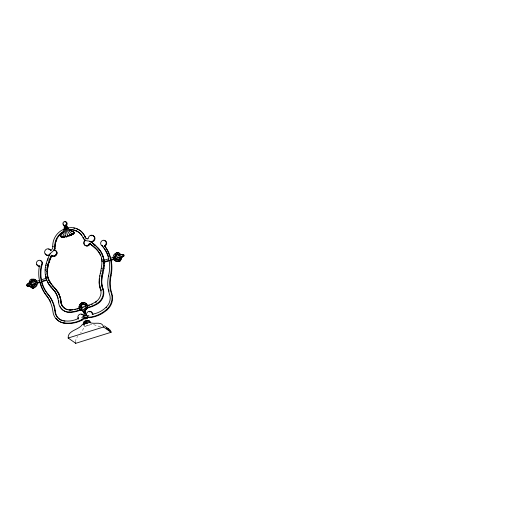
<?xml version="1.0" encoding="UTF-8"?>
<svg xmlns="http://www.w3.org/2000/svg" width="528" height="528" viewBox="0 0 528 528"><rect width="100%" height="100%" fill="white"/><g stroke="black" fill="none" stroke-linecap="round" stroke-linejoin="round"><path stroke-width="0.4" stroke-dasharray="2.64 1.98" d="M75.517 342.032L76.012 339.181L77.616 336.343M100.531 326.832L92.176 324.172L85.028 326.403L80.586 333.049M85.028 326.403L83.688 325.459A3.821 1.168 -12.4 0 0 87.028 325.591A3.821 1.168 -12.4 0 0 90.598 324.205"/><path stroke-width="0.79" d="M63.446 231.238L63.38 231.475A15.906 14.579 -55 0 0 54.701 246.569A6.303 5.775 -55 0 1 53.962 249.731L53.632 250.312A6.303 5.775 -55 0 1 51.797 252.212A7.63 6.989 -55 0 0 50.186 253.691A42.101 38.59 -55 0 0 48.886 256.278L47.414 259.829A42.101 38.59 -55 0 0 46.259 263.485C43.355 272.488 45.896 282.968 53.005 289.318C56.41 293 58.291 297.891 58.641 302.861A11.999 11.002 -55 0 0 69.274 312.048L69.795 312.411A31.442 28.822 -55 0 0 79.801 310.365L81.794 310.22L83.14 310.972M85.602 303.23C81.8 299.983 77.022 306.365 79.9 309.586C81.048 309.956 82.546 309.896 83.107 311.282C86.632 317.282 84.249 308.728 87.397 307.996L88.262 307.725A31.442 28.822 -55 0 0 97.825 303.679A11.999 11.002 -55 0 0 103.31 289.463L102.788 289.1C97.337 275.068 111.052 259.842 97.383 247.546A42.101 38.59 -55 0 0 94.868 245.038L93.522 243.883L95.39 245.408A42.101 38.59 -55 0 1 97.904 247.916C101.257 251.407 103.481 255.968 104.148 260.766M103.31 289.463C99.04 280.5 104.94 271.385 104.32 262.297L103.798 261.928L109.019 260.304L109.54 260.667L104.32 262.297M86.434 303.877L85.912 303.514L87.047 305.633L87.542 305.481A29.159 26.73 -55 0 0 95.944 301.699A10.501 9.623 -55 0 0 100.894 290.512C94.4 276.857 109.382 261.248 96.393 249.282L96.914 249.645M70.323 310.213L69.795 309.85A10.501 9.623 -55 0 1 60.872 302.986C61.453 292.519 51.533 286.869 47.975 278.23C46.042 272.527 46.847 266.284 49.078 260.792C50.279 259.631 50.266 254.021 52.523 255.829A3.115 2.851 -55 0 0 55.955 254.509L56.324 253.783A3.115 2.851 -55 0 0 53.896 249.896L53.896 249.896M47.005 273.808L47.527 274.177L47.48 269.531L48.748 263.591L48.226 263.228M84.968 313.348C83.576 311.309 86.975 308.022 87.047 305.633M85.147 304.946L85.807 305.507L83.681 303.89L81.979 304.135L80.626 305.897L80.652 308.273L83.734 309.725L85.833 306.656L84.876 304.577M29.641 284.242C30.822 282.143 31.251 278.579 34.729 281.153L33.561 280.526M30.492 283.081L31.013 283.45L31.832 281.068L34.082 280.896M118.219 261.004C121.315 260.971 119.843 256.205 123.064 255.922A0.799 0.733 -55 0 0 123.638 254.951A0.799 0.733 -55 0 0 122.74 254.443L120.839 254.555L119.282 253.585A1.993 1.828 -55 0 0 116.424 252.839L114.517 254.021A4.389 4.026 -55 0 0 113.177 257.083L113.639 259.195A4.389 4.026 -55 0 0 118.219 261.004L118.741 261.373C121.836 261.334 120.364 256.575 123.585 256.291A0.799 0.733 -55 0 0 124.159 255.321A0.799 0.733 -55 0 0 123.262 254.806L122.74 254.443M69.128 229.469L69.28 229.64A15.906 14.579 -55 0 1 83.061 237.732A6.303 5.775 -55 0 0 85.008 240.055L85.536 240.365A6.303 5.775 -55 0 0 87.912 240.959A7.63 6.989 -55 0 1 89.925 241.303A3.28 3.01 -55 0 0 94.327 239.105A3.28 3.01 -55 0 0 91.813 235.184A3.28 3.01 -55 0 0 88.282 238.748A3.683 3.379 -55 0 1 84.638 236.313A16.883 15.477 -55 0 0 69.122 227.766L67.782 228.03L68.218 228.287A12.626 11.576 -55 0 1 66.574 225.172L66.053 224.809L65.65 225.133A19.932 18.269 -55 0 0 66.68 227.575L68.046 229.805A19.932 18.269 -55 0 0 71.683 233.501C72.679 234.511 74.356 232.789 73.339 231.785A12.626 11.576 -55 0 1 69.505 229.799L67.696 227.918A12.626 11.576 -55 0 1 66.053 224.809A1.993 1.828 -55 0 0 65.927 221.859A1.993 1.828 -55 0 0 63.109 222.737A1.993 1.828 -55 0 0 64.211 225.383A12.626 11.576 -55 0 1 64.06 229.053L63.254 231.746A12.626 11.576 -55 0 1 60.727 235.712L60.799 236.597L61.981 237.481M73.907 232.287L74.118 233.257L73.59 232.894M29.641 284.255C30.98 284.387 31.627 285.655 32.479 286.367C34.723 285.991 36.524 283.12 34.756 281.213L35.277 281.576L34.208 280.784M83.272 307.382C79.82 310.127 80.824 304.603 83.021 304.26L82.46 303.904M120.41 255.955C118.991 255.902 118.49 254.357 117.5 253.843C114.239 254.318 113.434 259.288 117.018 260.047L115.843 259.42L116.365 259.789M118.021 254.206L115.988 255.367L115.097 257.393L114.589 256.984L119.315 255.506M83.635 316.879A3.076 2.818 -55 0 0 80.104 314.134A3.076 2.818 -55 0 0 78.151 318.589L76.93 319.156A24.737 22.671 -55 0 1 63.208 320.628A11.702 10.725 -55 0 1 54.853 310.735A36.28 33.251 -55 0 0 48.167 294.598A35.02 32.096 -55 0 1 41.851 283.239L40.702 278.012A35.02 32.096 -55 0 1 41.527 264.422A2.937 2.693 -55 0 0 40.181 260.39A2.937 2.693 -55 0 0 36.445 262.786A2.937 2.693 -55 0 0 39.092 265.987L39.428 265.921L39.112 267.749A39.019 35.765 -55 0 0 39.131 278.619L40.28 283.84A39.019 35.765 -55 0 0 46.266 295.423A35.383 32.432 -55 0 1 52.906 311.342A14.494 13.286 -55 0 0 63.697 322.832L64.218 323.202A30.67 28.109 -55 0 0 81.886 320.219A3.076 2.818 -55 0 0 84.025 318.028M29.561 281.84L29.654 281.516A1.993 1.828 -55 0 1 31.838 279.2L33.983 279.121A4.389 4.026 -55 0 1 36.412 281.008L36.881 283.12A4.389 4.026 -55 0 1 33.634 287.371C31.093 289.186 30.122 284.123 27.317 285.767A0.799 0.733 -55 0 1 26.42 285.252A0.799 0.733 -55 0 1 26.987 284.282L28.69 283.279L29.561 281.84L30.083 282.203M120.417 255.961L118.807 259.459L116.497 259.677M49.408 261.697L49.018 262.779L48.497 262.409M89.813 243.619L89.166 244.807A3.115 2.851 -55 0 1 85.622 245.659L84.612 244.966A3.115 2.851 -55 0 1 85.133 240.161L85.16 240.148M61.453 237.112L62.878 236.247A19.932 18.269 -55 0 0 64.528 230.908L64.799 228.155A19.932 18.269 -55 0 0 64.693 225.43L64.211 225.383L64.733 225.746A1.993 1.828 -55 0 1 63.419 223.931M87.661 307.441L87.397 307.996L86.869 307.626L87.74 307.362A31.442 28.822 -55 0 0 97.304 303.31A11.999 11.002 -55 0 0 102.788 289.1M51.104 284.176L51.625 284.546C46.761 278.454 46.174 269.821 48.886 262.687C50.305 261.274 50.325 254.522 52.912 256.106A3.115 2.851 -55 0 0 56.351 254.78L56.72 254.06A3.115 2.851 -55 0 0 54.292 250.173L54.358 250.008A6.303 5.775 -55 0 0 55.097 246.84A15.906 14.579 -55 0 1 63.736 231.772L63.38 231.475M94.618 244.728L94.083 244.372M66.172 225.496L66.574 225.172A1.993 1.828 -55 0 0 64.891 222.004M115.038 254.384L115.579 253.955M27.317 285.767L27.839 286.13C30.644 284.493 31.614 289.549 34.155 287.734A4.389 4.026 -55 0 0 37.402 283.49L37.31 282.388M64.693 225.43L65.65 225.133M87.206 316.503A3.076 2.818 -55 0 0 89.978 317.17A30.67 28.109 -55 0 0 106.603 309.461A14.494 13.286 -55 0 0 111.283 293.146A35.383 32.432 -55 0 1 110.524 275.398A39.019 35.765 -55 0 0 110.972 261.809L109.824 256.588A39.019 35.765 -55 0 0 105.369 247.097L104.339 245.692L104.663 245.546A2.937 2.693 -55 0 0 105.653 241.217A2.937 2.693 -55 0 0 101.402 241.309A2.937 2.693 -55 0 0 101.891 245.606A35.02 32.096 -55 0 1 108.207 256.971L109.355 262.198A35.02 32.096 -55 0 1 108.524 275.788A36.28 33.251 -55 0 0 109.336 293.753A11.702 10.725 -55 0 1 106.121 307.25A24.737 22.671 -55 0 1 93.555 313.975L92.255 314.193A3.076 2.818 -55 0 0 89.1 311.355A3.076 2.818 -55 0 0 86.513 315.196M104.339 245.692L105.184 245.916A2.937 2.693 -55 0 0 104.108 240.61M64.027 229.198L62.753 229.746A16.883 15.477 -55 0 0 52.747 246.253A3.683 3.379 -55 0 1 50.569 250.503A3.28 3.01 -55 0 0 46.028 249.454A3.28 3.01 -55 0 0 45.448 254.344A3.28 3.01 -55 0 0 50.186 253.691M69.795 309.85A29.159 26.73 -55 0 0 78.672 308.246L79.556 308.365L79.068 308.517M80.586 307.705L85.635 306.101M69.274 312.048A31.442 28.822 -55 0 0 79.279 310.002L80.144 309.725L80.929 310.193M30.413 283.219L35.145 281.741M46.101 278.329L41.039 279.906L41.56 280.269L41.224 278.375A35.02 32.096 -55 0 1 42.049 264.785A2.937 2.693 -55 0 0 40.478 260.693M103.627 260.396L108.695 258.819M110.273 258.324L113.203 257.413M35.468 283.226L30.736 284.698L32.65 286.499M39.778 281.886L36.854 282.797L37.382 283.265L40.3 282.249L40.801 284.209A39.019 35.765 -55 0 0 41.422 286.097M46.583 279.761L41.362 281.391L41.884 281.754L47.104 280.13M114.913 258.463L119.645 256.991M35.317 283.8L31.383 285.133M114.055 259.261L113.527 258.898L110.603 259.809L111.131 260.172L114.16 259.565M119.493 257.565L115.434 258.832L114.886 258.43M118.602 259.558L119.196 259.901M111.104 332.284L103.561 326.997C101.983 320.423 93.812 325.07 89.496 322.298L82.348 324.522C78.817 330.132 67.696 330.211 68.171 338.032L75.722 343.312L111.104 332.284L109.949 329.934L104.458 325.928M68.171 338.032L103.561 326.997M32.069 279.563A1.993 1.828 -55 0 1 32.36 279.569L34.505 279.484A4.389 4.026 -55 0 1 36.94 281.378L36.524 281.312L39.455 280.401L39.976 280.764M82.942 304.286L84.85 304.511M83.741 312.807L84.487 312.965M84.493 302.755L82.157 302.518M72.448 234.01L73.676 233.699L74.006 232.564M118.166 254.219L119.018 255.262L118.496 254.899M106.471 327.875L108.794 328.964M79.9 309.586L80.665 310.094M122.423 254.536L122.951 254.905M123.064 255.922L123.585 256.291M120.839 254.555L121.367 254.918M119.282 253.585L120.78 254.707L119.493 253.81M120.542 254.463L121.064 254.833M122.753 256.021L123.275 256.39M122.45 256.146L122.971 256.516M122.153 256.304L122.674 256.674M121.876 256.489L122.397 256.852M116.424 252.839L116.945 253.202M117.5 253.843L118.444 254.443M121.612 256.7L122.133 257.063M117.348 253.876L117.949 254.219M117.282 253.909L117.803 254.272M118.087 254.456L118.609 254.819M121.367 256.931L121.889 257.294M117.018 254.087L117.539 254.456M121.143 257.182L121.664 257.552M120.938 257.459L121.46 257.822M120.767 257.75L121.288 258.113M116.054 254.529L116.576 254.899M115.85 254.687L116.378 255.057M120.615 258.053L121.136 258.416M120.496 258.37L121.018 258.733M115.467 255.004L115.988 255.367M101.891 245.606L102.412 245.975A35.02 32.096 -55 0 1 103.646 247.474M120.404 258.694L120.925 259.057M119.176 258.001L119.704 258.37M120.41 258.991L120.938 259.354M120.377 259.288L120.899 259.651M115.005 255.605L115.526 255.968M120.305 259.585L120.826 259.948M120.179 259.862L120.707 260.231M114.701 256.298L115.223 256.661M120.021 260.126L120.542 260.495M118.741 259.505L119.269 259.868M119.83 260.363L120.351 260.733M118.523 259.571L119.044 259.941L118.219 259.571M114.589 257.169L115.111 257.539M119.605 260.575L120.127 260.938M84.638 236.313L85.16 236.676A3.683 3.379 -55 0 0 87.206 238.979M119.354 260.746L119.876 261.109M119.084 260.878L119.605 261.241M117.203 259.75L117.724 260.113M114.84 258.298L115.817 259.36L115.295 258.997M118.8 260.964L119.321 261.327M114.979 258.555L115.5 258.918M118.51 261.01L119.031 261.373M94.868 245.038L95.39 245.408L92.644 243.164A42.101 38.59 -55 0 0 90.446 241.672L89.925 241.303A42.101 38.59 -55 0 1 92.123 242.801L93.02 243.448M97.383 247.546L97.904 247.916M83.061 237.732L83.582 238.095M98.426 248.688L98.947 249.058M73.339 231.785L73.861 232.148M73.511 232.016L74.032 232.379L73.735 232.056A12.626 11.576 -55 0 1 69.894 230.069L69.709 229.904A15.906 14.579 -55 0 1 81.893 235.316M99.792 250.503L100.313 250.866M73.616 232.294L74.138 232.657M90.004 243.758L89.417 243.349L88.777 244.53A3.115 2.851 -55 0 1 85.232 245.381L85.721 245.725M89.483 243.388L90.644 244.22M91.278 244.695L90.757 244.332L92.393 245.579M91.905 245.177L91.384 244.814L93.007 246.088M92.004 245.309L92.525 245.672M93.139 246.18L92.618 245.81L95.383 248.193M69.835 229.997L69.313 229.634L69.802 230.003M73.643 232.591L74.164 232.954M94.34 247.216L93.819 246.847L95.951 248.747M94.987 247.922L95.509 248.285M96.083 248.833L95.561 248.47L97.759 250.721M73.471 233.178L73.993 233.541M100.973 252.417L101.495 252.787M89.021 244.167L89.542 244.537L89.298 244.9A3.115 2.851 -55 0 1 86.473 245.975M73.28 233.429L73.801 233.792M73.042 233.62L73.564 233.99M97.852 251.031L98.373 251.401M72.765 233.752L73.286 234.115M72.475 233.805L72.996 234.168M101.963 254.43L102.485 254.8M72.178 233.779L72.706 234.142M71.854 233.647L72.574 234.102L72.079 233.779A1.155 1.056 -55 0 1 71.339 235.224A1.155 1.056 -55 0 1 69.986 234.584A1.241 1.135 -55 0 1 69.102 236.089A1.241 1.135 -55 0 1 67.703 235.297A1.241 1.135 -55 0 1 66.818 236.801A1.241 1.135 -55 0 1 65.419 236.003A1.155 1.056 -55 0 1 64.508 237.356A1.155 1.056 -55 0 1 63.268 236.518L62.429 237.369L61.321 236.96M99.112 252.912L99.634 253.275M102.755 256.535L103.277 256.898M100.155 254.899L100.551 255.176L98.248 251.308M103.151 258.001L103.673 258.364M103.343 258.707L103.864 259.076M103.435 259.248L103.957 259.618M101.409 258.542L102.221 260.931M101.581 259.156L102.102 259.525M101.95 261.4L102.346 261.677M65.551 236.095L65.03 235.732A36.524 33.475 -55 0 0 65.452 231.356L65.459 228.703A36.214 33.198 -55 0 0 65.274 226.136L65.182 225.344L65.432 226.09A36.214 33.198 -55 0 0 66.33 228.433L67.426 230.743A36.524 33.475 -55 0 0 69.597 234.307A1.155 1.056 -55 0 0 70.95 234.953A1.155 1.056 -55 0 0 71.683 233.501M103.897 263.241L104.419 263.604M63.4 236.61L62.878 236.247A1.155 1.056 -55 0 0 64.119 237.079A1.155 1.056 -55 0 0 65.03 235.732A1.241 1.135 -55 0 0 66.422 236.524A1.241 1.135 -55 0 0 67.313 235.019L65.188 225.344M62.792 236.471L63.314 236.834L62.753 236.531M62.7 236.597L63.221 236.96M62.654 236.663L63.175 237.032M103.864 265.571L104.386 265.94M62.561 236.775L63.083 237.145M60.727 235.712L61.116 235.99M62.317 236.966L62.839 237.336M60.674 236.016L61.063 236.293M62.04 237.092L62.561 237.461L61.743 237.145M60.7 236.32L61.09 236.59M60.964 236.828L61.71 237.369M103.627 267.934L104.148 268.303M101.673 268.415L102.201 268.785M110.524 275.398L111.045 275.761A35.383 32.432 -55 0 0 111.804 293.515A14.494 13.286 -55 0 1 107.131 309.824A30.67 28.109 -55 0 1 90.499 317.533A3.076 2.818 -55 0 1 87.727 316.873M103.178 270.31L103.699 270.679M108.524 275.788L109.045 276.151M101.125 270.798L101.647 271.161M102.524 272.692L103.046 273.062M102.135 274.006L102.656 274.369M100.34 273.174L100.736 273.451M101.818 275.319L102.34 275.682M101.561 276.632L102.082 276.995M99.64 275.834L100.03 276.111M101.383 277.939L101.904 278.302M54.701 246.569L55.222 246.932M101.264 279.239L101.785 279.602M99.211 278.48L99.601 278.758M52.747 246.253L53.269 246.616M101.224 280.526L101.746 280.889M99.099 279.8L99.495 280.071L99.482 282.671L99.086 282.401M101.251 281.807L101.772 282.17M99.059 281.107L99.581 281.47M101.343 283.067L101.864 283.437M101.508 284.315L102.029 284.684M99.185 283.675L99.581 283.952M101.746 285.542L102.267 285.912M55.981 254.47L56.503 254.833M102.049 286.75L102.571 287.12M111.283 293.146L111.804 293.515M102.419 287.932L102.94 288.301M99.594 286.183L100.115 286.546M99.904 287.404L100.426 287.767M100.274 288.605L101.046 289.806M100.657 289.529L101.178 289.898M51.473 255.176L51.955 255.611M52.153 255.658L52.681 256.021M100.894 290.512L101.29 290.783M51.084 255.994L51.586 256.397M50.708 256.813L51.229 257.176L50.879 257.968L50.358 257.598M50.021 258.39L50.543 258.76L50.219 259.558L49.698 259.189M47.824 258.793L48.352 259.156M49.078 260.792L49.599 261.162M47.414 259.829L47.936 260.198M47.837 264.416L48.358 264.779M46.259 263.485L46.781 263.848M106.121 307.25L106.643 307.619M45.817 265.082L46.339 265.452M47.282 266.798L47.804 267.161M95.944 301.699L96.334 301.976A29.159 26.73 -55 0 1 95.674 302.392M106.603 309.461L107.131 309.824M97.304 303.31L97.825 303.679M41.527 264.422L42.049 264.785M45.375 267.465L45.896 267.828M46.959 269.168L47.48 269.531M39.428 265.921L39.95 266.284L39.613 266.35A2.937 2.693 -55 0 1 36.986 264.383M45.131 269.821L45.652 270.191M46.867 271.511L47.388 271.874M47.269 275.418L47.791 275.781M45.276 274.448L45.797 274.811M47.375 276.052L48.299 277.867M84.104 302.478L84.625 302.848M86.288 304.036L86.81 304.399M86.533 304.372L87.054 304.735L85.081 302.867M87.542 305.481L87.938 305.758L87.443 305.903L86.922 304.643M82.909 302.399L83.556 302.742M87.43 305.527L87.952 305.89M87.245 305.58L87.767 305.943M86.902 305.382L87.424 305.752M45.659 276.685L46.18 277.055L46.055 276.322M47.975 278.23L50.365 282.671L49.843 282.302M87.034 305.606L87.569 305.996M45.797 277.213L46.319 277.583M83.681 303.89L84.203 304.26M83.543 304.194L83.021 303.824L83.497 304.187M81.332 302.907L81.721 303.184M87.74 307.362L88.262 307.725M48.8 280.315L49.322 280.678M81.979 304.135L82.5 304.498L81.939 304.161M86.684 307.87L87.206 308.24M80.441 303.62L80.83 303.897M86.46 308.081L86.981 308.451M81.391 304.603L81.913 304.973M86.216 308.26L86.737 308.629M85.945 308.398L86.467 308.768M85.813 308.53L86.335 308.9M80.929 305.204L81.451 305.573M79.748 304.531L80.137 304.808M85.688 308.675L86.209 309.038M85.569 308.821L86.09 309.19M52.562 285.932L53.09 286.301M85.463 308.979L85.985 309.342M48.022 282.982L53.526 289.687L53.005 289.318M80.626 305.897L81.147 306.266M85.364 309.144L85.886 309.507M92.499 314.16L93.02 314.523M54.226 287.549L55.631 288.849L55.11 288.486M85.279 309.309L85.8 309.672M92.255 314.193L92.776 314.563A3.076 2.818 -55 0 0 89.245 311.81M85.199 309.481L85.721 309.844M80.546 306.385L81.068 306.748M85.133 309.659L85.655 310.022M80.5 306.636L81.022 306.999M85.081 309.837L85.602 310.2M55.928 289.456L56.45 289.826M49.203 284.896L49.724 285.265M85.034 310.015L85.556 310.385M56.694 290.466L57.915 291.885L57.394 291.515M85.001 310.2L85.523 310.57M79.174 306.253L79.563 306.524M84.982 310.385L85.503 310.748M50.576 286.711L51.097 287.074M79.101 306.689L79.49 306.966M80.593 307.672L81.107 308.128M84.929 310.715L85.45 311.078M84.909 311.045L85.43 311.408M52.12 288.4L52.642 288.77M58.034 292.598L58.555 292.967M84.916 311.375L85.437 311.738M84.955 311.698L85.477 312.061M79.193 307.791L79.583 308.062M85.021 312.015L85.543 312.378M53.823 290.275L55.803 292.67L55.282 292.307M58.601 293.713L59.129 294.076L56.324 289.733L51.493 284.453M85.041 312.213L85.562 312.576M81.609 309.949L83.252 311.104M78.976 308.154L79.708 308.748M81.266 309.857L81.959 310.259M82.83 310.88L83.629 311.645L83.107 311.282M85.008 312.411L85.529 312.781M54.582 291.271L55.103 291.641M78.791 308.22L79.319 308.583M78.672 308.246L79.2 308.609M80.975 309.89L81.503 310.259M84.922 312.602L85.444 312.972M83.266 311.553L83.787 311.923M59.11 294.855L59.631 295.225M80.692 309.883L81.213 310.246M83.391 311.85L84.414 313.289M84.797 312.767L85.318 313.137M83.49 312.154L84.011 312.517M84.632 312.899L85.153 313.262M83.563 312.47L84.084 312.833M84.262 313.012L84.784 313.381M106.412 328.469L110.972 331.663M83.629 312.649L84.592 313.361M55.915 293.37L56.437 293.74M89.978 317.17L90.499 317.533M59.552 296.03L60.443 297.594L59.921 297.231M79.279 310.002L79.801 310.365M56.483 294.472L57.004 294.835M56.984 295.601L57.506 295.964M60.225 298.452L60.984 300.062L60.463 299.699M57.42 296.756L57.941 297.125M31.838 279.2L32.36 279.569M33.092 280.487L33.62 280.85M32.855 280.46L33.376 280.83M57.79 297.944L58.311 298.307M31.838 280.639L32.36 281.002M31.528 280.639L32.05 281.002M60.628 300.96L61.149 301.323L61.393 303.349L60.872 302.986M31.977 281.015L31.383 280.672L31.832 281.068M31.185 280.804L31.766 281.114M31.139 280.863L31.66 281.226M31.099 280.929L31.588 281.371L31.046 281.081M35.35 283.912L35.871 284.275M31.04 281.16L31.561 281.523M60.68 301.99L61.202 302.353M58.324 300.379L58.846 300.742M89.496 322.298L90.05 322.687M31.053 281.582L31.574 281.945M35.046 284.605L35.574 284.968M30.875 282.203L31.396 282.572M58.489 301.627L59.011 301.99M48.167 294.598L48.688 294.967A36.28 33.251 -55 0 1 55.374 311.098A11.702 10.725 -55 0 0 62.601 320.727M30.703 282.652L31.225 283.015M29.443 282.157L29.964 282.52M29.291 282.46L29.812 282.823M34.003 285.681L34.525 286.044M28.915 283.021L29.436 283.391M63.697 322.832A30.67 28.109 -55 0 0 81.365 319.856L81.886 320.219M33.04 286.117L33.561 286.486M31.225 285.021L31.746 285.391M46.266 295.423L46.787 295.792A35.383 32.432 -55 0 1 48.464 298.109M31.561 285.311L32.083 285.681M31.97 285.754L32.492 286.117M28.446 283.51L28.967 283.873M32.129 286.13L32.743 286.612M33.634 287.371L34.155 287.734M33.383 287.542L33.904 287.905M77.926 318.701L78.448 319.07M27.898 283.906L28.426 284.269M33.112 287.674L33.634 288.037M27.608 284.057L28.129 284.427M32.828 287.76L33.35 288.123M29.799 285.866L31.086 286.763M32.538 287.8L33.059 288.169M29.515 285.747L30.037 286.11M30.776 286.625L31.297 286.994M29.212 285.655L29.733 286.018M30.888 286.889L31.409 287.258M32.248 287.8L32.769 288.163M28.901 285.595L29.423 285.958M31.04 287.133L31.561 287.496M31.964 287.753L32.485 288.116M28.585 285.562L29.106 285.932M31.231 287.344L32.221 288.024M28.268 285.569L28.789 285.932M27.944 285.602L28.466 285.971M27.628 285.668L28.149 286.037M54.853 310.735L55.374 311.098M89.872 243.665L90.512 244.127M90.123 243.857L91.146 244.603M84.328 304.148L85.397 304.94M92.499 243.085L94.043 244.253M104.861 246.055L105.89 247.467A39.019 35.765 -55 0 1 110.345 256.951L110.794 258.694M47.56 281.332L48.213 282.671M58.997 293.99L60.621 298.729L61.268 303.257A10.501 9.623 -55 0 0 67.505 309.771M100.294 287.681L100.67 288.875M41.692 281.021L42.372 283.602A35.02 32.096 -55 0 0 48.688 294.967M75.583 342.692L75.722 343.312M99.746 285.212L99.983 286.46M111.131 260.172L111.494 262.172A39.019 35.765 -55 0 1 111.045 275.761M83.959 323.354A3.062 0.937 -12.4 0 1 84.203 323.063M84.625 322.773A3.062 0.937 -12.4 0 1 85.206 322.489M85.906 322.238A3.062 0.937 -12.4 0 1 86.665 322.034M84.124 322.549A3.062 0.937 -12.4 0 1 85.965 320.707A3.062 0.937 -12.4 0 1 89.536 321.11M84.381 321.829A2.297 0.7 -12.4 0 1 86.414 320.839M87.001 320.734A2.297 0.7 -12.4 0 1 88.44 320.747M85.147 319.143A1.294 0.396 -12.4 0 1 85.001 318.602A1.294 0.396 -12.4 0 1 86.79 318.199A1.294 0.396 -12.4 0 1 86.935 318.747M84.764 318.397A1.294 0.396 -12.4 0 1 85.001 317.81A1.294 0.396 -12.4 0 1 86.717 317.5A1.294 0.396 -12.4 0 1 86.777 318.034M83.84 324.522A3.821 1.168 -12.4 0 1 87.899 323.057M83.82 324.232A3.821 1.168 -12.4 0 1 86.123 321.928A3.821 1.168 -12.4 0 1 90.585 322.43M84.817 318.344A1.195 0.363 -12.4 0 1 85.688 317.585A1.195 0.363 -12.4 0 1 86.836 317.889M88.321 317.137A3.716 1.135 -12.4 0 1 86.77 317.783M84.896 318.206A3.716 1.135 -12.4 0 1 83.992 318.292M82.13 318.001A3.716 1.135 -12.4 0 1 84.341 316.081A3.716 1.135 -12.4 0 1 88.981 315.863M84.777 318.516A1.577 0.482 -12.4 0 1 84.605 317.849A1.577 0.482 -12.4 0 1 86.777 317.368A1.577 0.482 -12.4 0 1 86.955 318.028M84.731 318.298A1.577 0.482 -12.4 0 1 84.553 317.638A1.577 0.482 -12.4 0 1 86.731 317.15A1.577 0.482 -12.4 0 1 86.909 317.81M84.13 315.592A1.577 0.482 -12.4 0 1 84.262 314.78A1.577 0.482 -12.4 0 1 86.592 314.563M83.959 316.067A1.577 0.482 -12.4 0 1 85.232 315.539M85.635 315.467A1.577 0.482 -12.4 0 1 86.625 315.473M46.787 295.792A39.019 35.765 -55 0 1 43.883 291.469M43.567 290.902A39.019 35.765 -55 0 1 42.682 289.146M42.412 288.545A39.019 35.765 -55 0 1 41.653 286.717M64.218 323.202A14.494 13.286 -55 0 1 55.942 318.351M49.229 299.33A35.383 32.432 -55 0 1 50.576 301.884M81.385 314.365A3.076 2.818 -55 0 1 83.833 315.764M78.415 318.245A3.076 2.818 -55 0 1 78.349 317.473M83.503 317.658A3.076 2.818 -55 0 1 81.365 319.856M64.957 321.209A24.737 22.671 -55 0 1 63.73 320.991M27.839 286.13A0.799 0.733 -55 0 1 26.921 285.424M68.825 310.042A10.501 9.623 -55 0 0 70.191 310.121A29.159 26.73 -55 0 0 72.428 310.002M77.616 308.992A29.159 26.73 -55 0 1 76.877 309.197M75.405 309.547A29.159 26.73 -55 0 1 74.659 309.692M55.268 245.309A15.906 14.579 -55 0 1 55.48 243.685M55.849 242.075A15.906 14.579 -55 0 1 56.192 241.025M56.384 240.504A15.906 14.579 -55 0 1 56.826 239.488M59.215 235.739A15.906 14.579 -55 0 1 59.961 234.914M60.35 234.518A15.906 14.579 -55 0 1 63.868 231.865M69.795 312.411A11.999 11.002 -55 0 1 60.146 306.563M85.008 245.243A3.115 2.851 -55 0 1 84.19 242.411M84.467 241.652A3.115 2.851 -55 0 1 85.523 240.438M69.597 234.307A1.241 1.135 -55 0 1 68.706 235.818A1.241 1.135 -55 0 1 67.313 235.019M85.397 240.332A6.303 5.775 -55 0 1 83.45 238.003M92.255 304.207A29.159 26.73 -55 0 1 91.549 304.511M89.397 305.316A29.159 26.73 -55 0 1 88.671 305.547M118.741 261.373A4.389 4.026 -55 0 1 114.781 260.423M72.224 234.445A1.155 1.056 -55 0 1 72.118 234.722M71.471 235.316A1.155 1.056 -55 0 1 71.188 235.382M74.507 230.38A15.906 14.579 -55 0 1 75.979 230.842M109.085 291.245A36.28 33.251 -55 0 1 108.794 289.78M118.041 252.773A1.993 1.828 -55 0 1 119.803 253.948M69.967 235.594A1.241 1.135 -55 0 1 69.769 235.851M102.412 245.975A2.937 2.693 -55 0 1 101.864 245.533M104.042 247.995A35.02 32.096 -55 0 1 107.593 254.232M107.844 254.839A35.02 32.096 -55 0 1 108.53 256.707M89.958 241.527A7.63 6.989 -55 0 1 90.446 241.672A3.28 3.01 -55 0 0 94.987 238.781A3.28 3.01 -55 0 0 90.994 235.772M64.64 237.448A1.155 1.056 -55 0 1 63.829 237.31M63.624 237.125A1.155 1.056 -55 0 1 63.479 236.887M56.793 251.843A3.115 2.851 -55 0 1 56.846 254.153M55.948 255.486A3.115 2.851 -55 0 1 54.556 256.238M66.64 236.947A1.241 1.135 -55 0 1 66.066 236.808M55.123 248.226A6.303 5.775 -55 0 1 54.76 249.493M64.145 307.936A10.501 9.623 -55 0 1 63.221 306.966M62.443 305.864A10.501 9.623 -55 0 1 61.829 304.656M48.616 249.157A3.28 3.01 -55 0 1 51.091 250.866M49.447 255.176A3.28 3.01 -55 0 1 45.382 253.829M76.547 228.743A16.883 15.477 -55 0 1 85.16 236.676M73.742 228.096A16.883 15.477 -55 0 1 74.884 228.287"/></g></svg>
